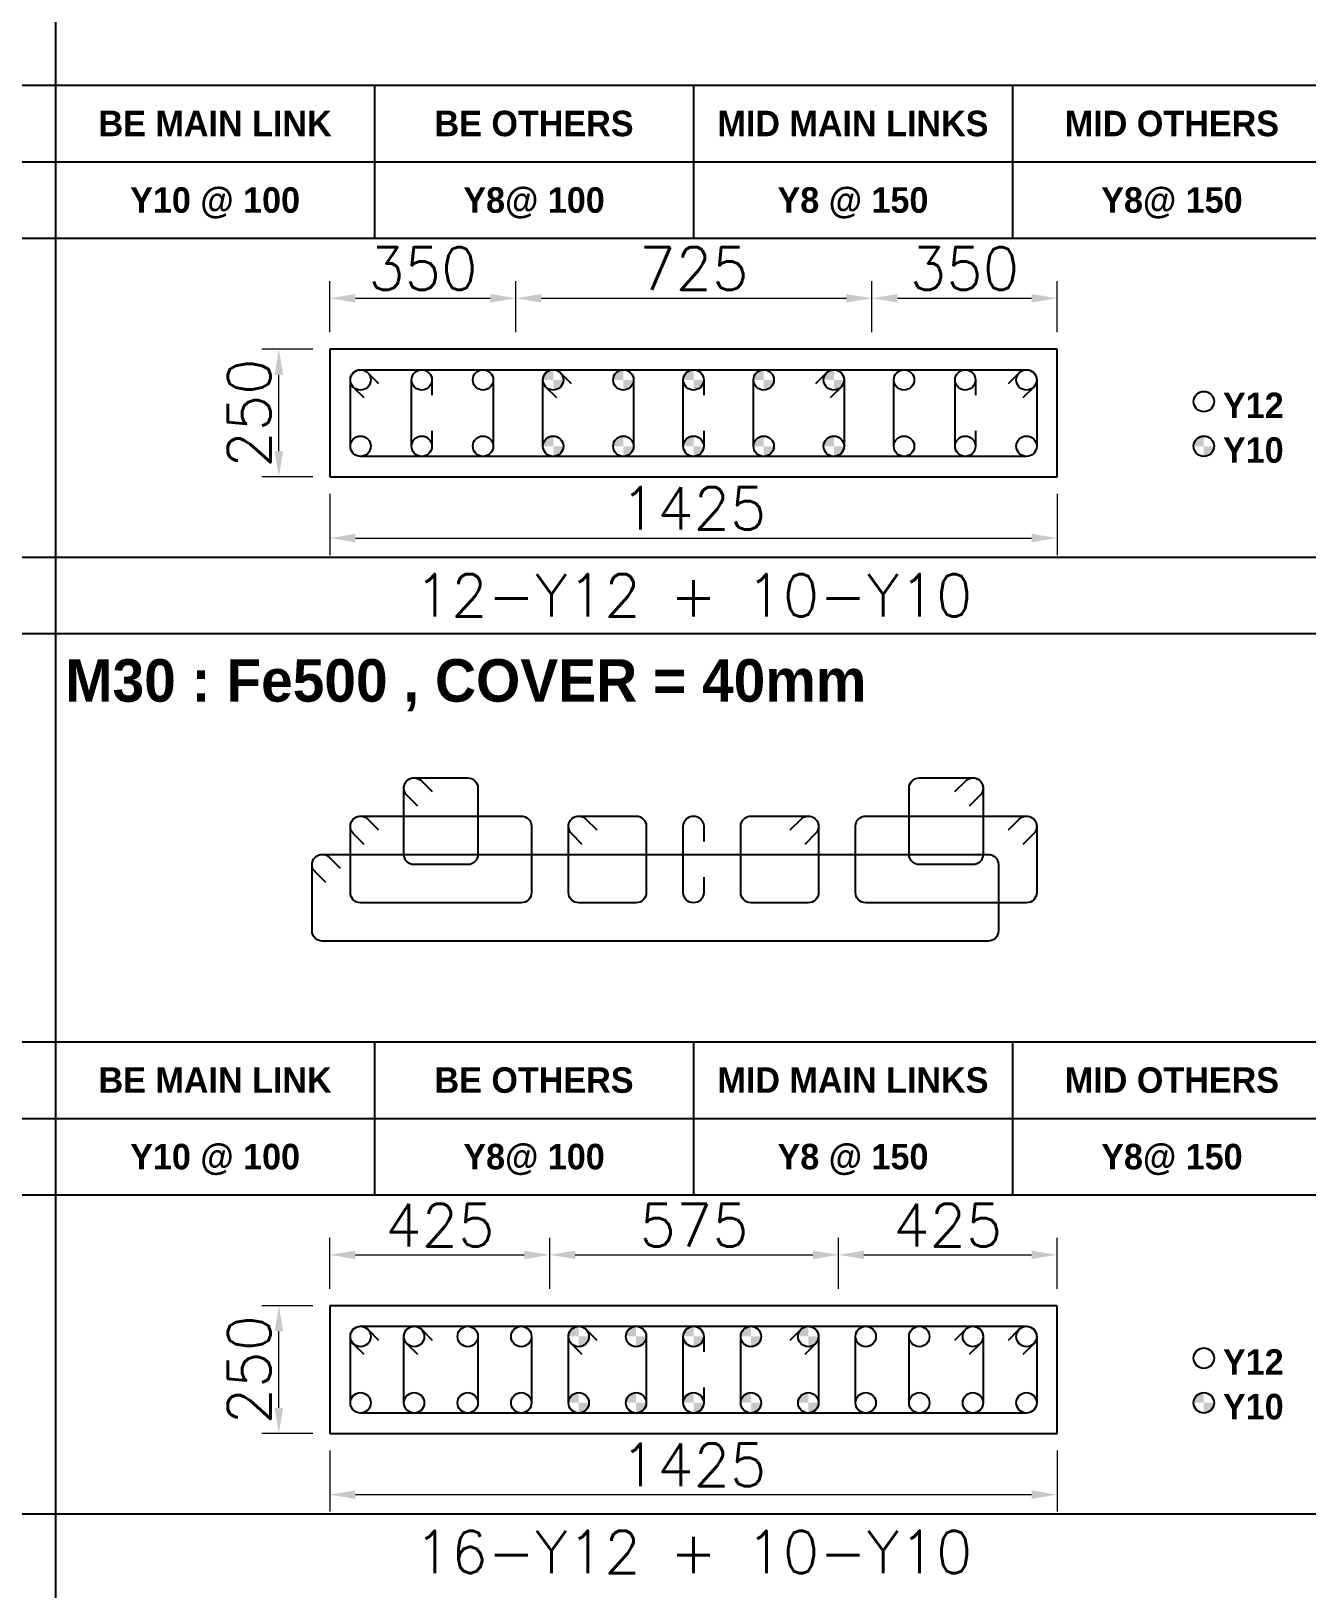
# Model space of a CAD drawing. Header units: millimetres. Extents: x -28707963 to -28231469, y 696001 to 896471.
# Drawn here: x -28283180 to -28275680, y 807179 to 816339 of the extents above; entities that cross this region are included whole.
import ezdxf
from ezdxf.enums import TextEntityAlignment as Align

# ---------------------------------------------------------------- set-up
doc = ezdxf.new("R2010")
doc.units = ezdxf.units.MM
doc.header["$MEASUREMENT"] = 0
doc.header["$PDMODE"] = 34
doc.header["$PDSIZE"] = -8
doc.layers.get('0').update_dxf_attribs({"lineweight": 5})
for name, color, linetype in [('09 COL TEXT-SCH', 2, 'Continuous'), ('14 REINF', 6, 'Continuous'), ('22 TABLE FRAME', 5, 'Continuous'), ('23 STIRRUPS', 5, 'Continuous'), ('TEXT', 4, 'Continuous')]:
    doc.layers.add(name, color=color, linetype=linetype)
doc.layers.add('19 COLUMN', color=1, linetype='Continuous', lineweight=25)
doc.styles.add('adani bold', font='')
doc.styles.add('ROMANS', font='simplex.shx')
doc.styles.get('adani bold').set_extended_font_data('Adani Bold', bold=True)
doc.dimstyles.new('D 50', dxfattribs={"dimscale": 100, "dimtxt": 3, "dimasz": 1.5, "dimexe": 1, "dimexo": 1, "dimgap": 0.5, "dimtad": 1, "dimdec": 0, "dimdsep": 46, "dimtxsty": 'ROMANS', "dimcen": 2.5, "dimclrd": 5, "dimclre": 5, "dimclrt": 4, "dimadec": 0, "dimazin": 0, "dimtfac": 1, "dimtdec": 0, "dimtmove": 0, "dimatfit": 3, "dimfxl": 1, "dimlwd": 0, "dimlwe": 0, "dimarcsym": 0})

# ---------------------------------------------------------------- blocks, each defined once
blk = doc.blocks.new('*D564')
at = {"color": 5, "lineweight": 0, "transparency": 16777216}
for p, q in [((-28281423.6, 807993.4), (-28281423.6, 807633.4)), ((-28277148.6, 807993.4), (-28277148.6, 807633.4)), ((-28281273.6, 807733.4), (-28277298.6, 807733.4))]:
    blk.add_line(p, q, dxfattribs=at)
at = {"color": 5, "transparency": 16777216}
for points in [[(-28281273.6, 807758.4), (-28281273.6, 807708.4), (-28281423.6, 807733.4)], [(-28277298.6, 807708.4), (-28277298.6, 807758.4), (-28277148.6, 807733.4)]]:
    blk.add_solid(points, dxfattribs=at)
at = {"layer": 'Defpoints', "color": 0, "transparency": 16777216}
for p in [(-28281423.6, 808093.4), (-28277148.6, 808093.4), (-28277148.6, 807733.4)]:
    blk.add_point(p, dxfattribs=at)
at = {"color": 4, "transparency": 16777216, "insert": (-28279286.1, 807908.4), "char_height": 250, "attachment_point": 5, "style": 'ROMANS'}
blk.add_mtext('1425', dxfattribs=at)
blk = doc.blocks.new('*D565')
at = {"color": 5, "lineweight": 0, "transparency": 16777216}
for p, q in [((-28281523.6, 808843.4), (-28281823.6, 808843.4)), ((-28281723.6, 808243.4), (-28281723.6, 808693.4)), ((-28281523.6, 808093.4), (-28281823.6, 808093.4))]:
    blk.add_line(p, q, dxfattribs=at)
at = {"color": 5, "transparency": 16777216}
for points in [[(-28281698.6, 808693.4), (-28281748.6, 808693.4), (-28281723.6, 808843.4)], [(-28281748.6, 808243.4), (-28281698.6, 808243.4), (-28281723.6, 808093.4)]]:
    blk.add_solid(points, dxfattribs=at)
at = {"layer": 'Defpoints', "color": 0, "transparency": 16777216}
for p in [(-28281723.6, 808843.4), (-28281423.6, 808843.4), (-28281423.6, 808093.4)]:
    blk.add_point(p, dxfattribs=at)
at = {"color": 4, "transparency": 16777216, "insert": (-28281898.6, 808468.4), "char_height": 250, "attachment_point": 5, "rotation": 90, "style": 'ROMANS'}
blk.add_mtext('250', dxfattribs=at)
blk = doc.blocks.new('*D566')
at = {"color": 5, "lineweight": 0, "transparency": 16777216}
for p, q in [((-28281423.6, 813618.4), (-28281423.6, 813258.4)), ((-28277148.6, 813618.4), (-28277148.6, 813258.4)), ((-28281273.6, 813358.4), (-28277298.6, 813358.4))]:
    blk.add_line(p, q, dxfattribs=at)
at = {"color": 5, "transparency": 16777216}
for points in [[(-28281273.6, 813383.4), (-28281273.6, 813333.4), (-28281423.6, 813358.4)], [(-28277298.6, 813333.4), (-28277298.6, 813383.4), (-28277148.6, 813358.4)]]:
    blk.add_solid(points, dxfattribs=at)
at = {"layer": 'Defpoints', "color": 0, "transparency": 16777216}
for p in [(-28281423.6, 813718.4), (-28277148.6, 813718.4), (-28277148.6, 813358.4)]:
    blk.add_point(p, dxfattribs=at)
at = {"color": 4, "transparency": 16777216, "insert": (-28279286.1, 813533.4), "char_height": 250, "attachment_point": 5, "style": 'ROMANS'}
blk.add_mtext('1425', dxfattribs=at)
blk = doc.blocks.new('*D567')
at = {"color": 5, "lineweight": 0, "transparency": 16777216}
for p, q in [((-28281523.6, 814468.4), (-28281823.6, 814468.4)), ((-28281723.6, 813868.4), (-28281723.6, 814318.4)), ((-28281523.6, 813718.4), (-28281823.6, 813718.4))]:
    blk.add_line(p, q, dxfattribs=at)
at = {"color": 5, "transparency": 16777216}
for points in [[(-28281698.6, 814318.4), (-28281748.6, 814318.4), (-28281723.6, 814468.4)], [(-28281748.6, 813868.4), (-28281698.6, 813868.4), (-28281723.6, 813718.4)]]:
    blk.add_solid(points, dxfattribs=at)
at = {"layer": 'Defpoints', "color": 0, "transparency": 16777216}
for p in [(-28281723.6, 814468.4), (-28281423.6, 814468.4), (-28281423.6, 813718.4)]:
    blk.add_point(p, dxfattribs=at)
at = {"color": 4, "transparency": 16777216, "insert": (-28281898.6, 814093.4), "char_height": 250, "attachment_point": 5, "rotation": 90, "style": 'ROMANS'}
blk.add_mtext('250', dxfattribs=at)
blk = doc.blocks.new('*D568')
at = {"color": 5, "lineweight": 0, "transparency": 16777216}
for p, q in [((-28281423.6, 814568.4), (-28281423.6, 814868.4)), ((-28280330.6, 814568.4), (-28280330.6, 814868.4)), ((-28281273.6, 814768.4), (-28280480.6, 814768.4))]:
    blk.add_line(p, q, dxfattribs=at)
at = {"color": 5, "transparency": 16777216}
for points in [[(-28281273.6, 814793.4), (-28281273.6, 814743.4), (-28281423.6, 814768.4)], [(-28280480.6, 814743.4), (-28280480.6, 814793.4), (-28280330.6, 814768.4)]]:
    blk.add_solid(points, dxfattribs=at)
at = {"layer": 'Defpoints', "color": 0, "transparency": 16777216}
for p in [(-28280330.6, 814768.4), (-28281423.6, 814468.4), (-28280330.6, 814468.4)]:
    blk.add_point(p, dxfattribs=at)
at = {"color": 4, "transparency": 16777216, "insert": (-28280877.1, 814943.4), "char_height": 250, "attachment_point": 5, "style": 'ROMANS'}
blk.add_mtext('350', dxfattribs=at)
blk = doc.blocks.new('*D569')
at = {"color": 5, "lineweight": 0, "transparency": 16777216}
for p, q in [((-28280330.6, 814568.4), (-28280330.6, 814868.4)), ((-28278237.6, 814568.4), (-28278237.6, 814868.4)), ((-28280180.6, 814768.4), (-28278387.6, 814768.4))]:
    blk.add_line(p, q, dxfattribs=at)
at = {"color": 5, "transparency": 16777216}
for points in [[(-28280180.6, 814793.4), (-28280180.6, 814743.4), (-28280330.6, 814768.4)], [(-28278387.6, 814743.4), (-28278387.6, 814793.4), (-28278237.6, 814768.4)]]:
    blk.add_solid(points, dxfattribs=at)
at = {"layer": 'Defpoints', "color": 0, "transparency": 16777216}
for p in [(-28278237.6, 814768.4), (-28280330.6, 814468.4), (-28278237.6, 814468.4)]:
    blk.add_point(p, dxfattribs=at)
at = {"color": 4, "transparency": 16777216, "insert": (-28279284.1, 814943.4), "char_height": 250, "attachment_point": 5, "style": 'ROMANS'}
blk.add_mtext('725', dxfattribs=at)
blk = doc.blocks.new('*D570')
at = {"color": 5, "lineweight": 0, "transparency": 16777216}
for p, q in [((-28278237.6, 814568.4), (-28278237.6, 814868.4)), ((-28277148.6, 814568.4), (-28277148.6, 814868.4)), ((-28278087.6, 814768.4), (-28277298.6, 814768.4))]:
    blk.add_line(p, q, dxfattribs=at)
at = {"color": 5, "transparency": 16777216}
for points in [[(-28278087.6, 814793.4), (-28278087.6, 814743.4), (-28278237.6, 814768.4)], [(-28277298.6, 814743.4), (-28277298.6, 814793.4), (-28277148.6, 814768.4)]]:
    blk.add_solid(points, dxfattribs=at)
at = {"layer": 'Defpoints', "color": 0, "transparency": 16777216}
for p in [(-28277148.6, 814768.4), (-28278237.6, 814468.4), (-28277148.6, 814468.4)]:
    blk.add_point(p, dxfattribs=at)
at = {"color": 4, "transparency": 16777216, "insert": (-28277693.1, 814943.4), "char_height": 250, "attachment_point": 5, "style": 'ROMANS'}
blk.add_mtext('350', dxfattribs=at)
blk = doc.blocks.new('*D123')
at = {"color": 5, "lineweight": 0, "transparency": 16777216}
for p, q in [((-28281423.6, 808943.4), (-28281423.6, 809243.4)), ((-28280131, 808943.4), (-28280131, 809243.4)), ((-28281273.6, 809143.4), (-28280281, 809143.4))]:
    blk.add_line(p, q, dxfattribs=at)
at = {"color": 5, "transparency": 16777216}
for points in [[(-28281273.6, 809168.4), (-28281273.6, 809118.4), (-28281423.6, 809143.4)], [(-28280281, 809118.4), (-28280281, 809168.4), (-28280131, 809143.4)]]:
    blk.add_solid(points, dxfattribs=at)
at = {"layer": 'Defpoints', "color": 0, "transparency": 16777216}
for p in [(-28280131, 809143.4), (-28281423.6, 808843.4), (-28280131, 808843.4)]:
    blk.add_point(p, dxfattribs=at)
at = {"color": 4, "transparency": 16777216, "insert": (-28280777.3, 809318.4), "char_height": 250, "attachment_point": 5, "style": 'ROMANS'}
blk.add_mtext('425', dxfattribs=at)
blk = doc.blocks.new('*D124')
at = {"color": 5, "lineweight": 0, "transparency": 16777216}
for p, q in [((-28280131, 808943.4), (-28280131, 809243.4)), ((-28278434.3, 808943.4), (-28278434.3, 809243.4)), ((-28279981, 809143.4), (-28278584.3, 809143.4))]:
    blk.add_line(p, q, dxfattribs=at)
at = {"color": 5, "transparency": 16777216}
for points in [[(-28279981, 809168.4), (-28279981, 809118.4), (-28280131, 809143.4)], [(-28278584.3, 809118.4), (-28278584.3, 809168.4), (-28278434.3, 809143.4)]]:
    blk.add_solid(points, dxfattribs=at)
at = {"layer": 'Defpoints', "color": 0, "transparency": 16777216}
for p in [(-28278434.3, 809143.4), (-28280131, 808843.4), (-28278434.3, 808843.4)]:
    blk.add_point(p, dxfattribs=at)
at = {"color": 4, "transparency": 16777216, "insert": (-28279282.7, 809318.4), "char_height": 250, "attachment_point": 5, "style": 'ROMANS'}
blk.add_mtext('575', dxfattribs=at)
blk = doc.blocks.new('*D125')
at = {"color": 5, "lineweight": 0, "transparency": 16777216}
for p, q in [((-28278434.3, 808943.4), (-28278434.3, 809243.4)), ((-28277148.6, 808943.4), (-28277148.6, 809243.4)), ((-28278284.3, 809143.4), (-28277298.6, 809143.4))]:
    blk.add_line(p, q, dxfattribs=at)
at = {"color": 5, "transparency": 16777216}
for points in [[(-28278284.3, 809168.4), (-28278284.3, 809118.4), (-28278434.3, 809143.4)], [(-28277298.6, 809118.4), (-28277298.6, 809168.4), (-28277148.6, 809143.4)]]:
    blk.add_solid(points, dxfattribs=at)
at = {"layer": 'Defpoints', "color": 0, "transparency": 16777216}
for p in [(-28277148.6, 809143.4), (-28278434.3, 808843.4), (-28277148.6, 808843.4)]:
    blk.add_point(p, dxfattribs=at)
at = {"color": 4, "transparency": 16777216, "insert": (-28277791.5, 809318.4), "char_height": 250, "attachment_point": 5, "style": 'ROMANS'}
blk.add_mtext('425', dxfattribs=at)

msp = doc.modelspace()

# ---------------------------------------------------------------- hatches: boundary and pattern name
at = {"layer": '14 REINF'}
h = msp.add_hatch(color=6, dxfattribs=at)
edge = h.paths.add_edge_path(flags=0)
edge.add_line((-28280171.1, 814288.4), (-28280111.1, 814288.4))
edge.add_line((-28280111.1, 814288.4), (-28280111.1, 814348.4))
edge.add_arc((-28280111.1, 814288.4), 60, 90, 180)
edge = h.paths.add_edge_path(flags=0)
edge.add_line((-28280051.1, 814288.4), (-28280111.1, 814288.4))
edge.add_line((-28280111.1, 814288.4), (-28280111.1, 814228.4))
edge.add_arc((-28280111.1, 814288.4), 60, 270, 360)
h = msp.add_hatch(color=6, dxfattribs=at)
edge = h.paths.add_edge_path(flags=0)
edge.add_line((-28279758.6, 814288.4), (-28279698.6, 814288.4))
edge.add_line((-28279698.6, 814288.4), (-28279698.6, 814348.4))
edge.add_arc((-28279698.6, 814288.4), 60, 90, 180)
edge = h.paths.add_edge_path(flags=0)
edge.add_line((-28279638.6, 814288.4), (-28279698.6, 814288.4))
edge.add_line((-28279698.6, 814288.4), (-28279698.6, 814228.4))
edge.add_arc((-28279698.6, 814288.4), 60, 270, 360)
h = msp.add_hatch(color=6, dxfattribs=at)
edge = h.paths.add_edge_path(flags=0)
edge.add_line((-28279346.1, 814288.4), (-28279286.1, 814288.4))
edge.add_line((-28279286.1, 814288.4), (-28279286.1, 814348.4))
edge.add_arc((-28279286.1, 814288.4), 60, 90, 180)
edge = h.paths.add_edge_path(flags=0)
edge.add_line((-28279226.1, 814288.4), (-28279286.1, 814288.4))
edge.add_line((-28279286.1, 814288.4), (-28279286.1, 814228.4))
edge.add_arc((-28279286.1, 814288.4), 60, 270, 360)
h = msp.add_hatch(color=6, dxfattribs=at)
edge = h.paths.add_edge_path(flags=0)
edge.add_line((-28278933.6, 814288.4), (-28278873.6, 814288.4))
edge.add_line((-28278873.6, 814288.4), (-28278873.6, 814348.4))
edge.add_arc((-28278873.6, 814288.4), 60, 90, 180)
edge = h.paths.add_edge_path(flags=0)
edge.add_line((-28278813.6, 814288.4), (-28278873.6, 814288.4))
edge.add_line((-28278873.6, 814288.4), (-28278873.6, 814228.4))
edge.add_arc((-28278873.6, 814288.4), 60, 270, 360)
h = msp.add_hatch(color=6, dxfattribs=at)
edge = h.paths.add_edge_path(flags=0)
edge.add_line((-28278521.1, 814288.4), (-28278461.1, 814288.4))
edge.add_line((-28278461.1, 814288.4), (-28278461.1, 814348.4))
edge.add_arc((-28278461.1, 814288.4), 60, 90, 180)
edge = h.paths.add_edge_path(flags=0)
edge.add_line((-28278401.1, 814288.4), (-28278461.1, 814288.4))
edge.add_line((-28278461.1, 814288.4), (-28278461.1, 814228.4))
edge.add_arc((-28278461.1, 814288.4), 60, 270, 360)
h = msp.add_hatch(color=6, dxfattribs=at)
edge = h.paths.add_edge_path(flags=0)
edge.add_line((-28280171.1, 813898.4), (-28280111.1, 813898.4))
edge.add_line((-28280111.1, 813898.4), (-28280111.1, 813958.4))
edge.add_arc((-28280111.1, 813898.4), 60, 90, 180)
edge = h.paths.add_edge_path(flags=0)
edge.add_line((-28280051.1, 813898.4), (-28280111.1, 813898.4))
edge.add_line((-28280111.1, 813898.4), (-28280111.1, 813838.4))
edge.add_arc((-28280111.1, 813898.4), 60, 270, 360)
h = msp.add_hatch(color=6, dxfattribs=at)
edge = h.paths.add_edge_path(flags=0)
edge.add_line((-28279758.6, 813898.4), (-28279698.6, 813898.4))
edge.add_line((-28279698.6, 813898.4), (-28279698.6, 813958.4))
edge.add_arc((-28279698.6, 813898.4), 60, 90, 180)
edge = h.paths.add_edge_path(flags=0)
edge.add_line((-28279638.6, 813898.4), (-28279698.6, 813898.4))
edge.add_line((-28279698.6, 813898.4), (-28279698.6, 813838.4))
edge.add_arc((-28279698.6, 813898.4), 60, 270, 360)
h = msp.add_hatch(color=6, dxfattribs=at)
edge = h.paths.add_edge_path(flags=0)
edge.add_line((-28279346.1, 813898.4), (-28279286.1, 813898.4))
edge.add_line((-28279286.1, 813898.4), (-28279286.1, 813958.4))
edge.add_arc((-28279286.1, 813898.4), 60, 90, 180)
edge = h.paths.add_edge_path(flags=0)
edge.add_line((-28279226.1, 813898.4), (-28279286.1, 813898.4))
edge.add_line((-28279286.1, 813898.4), (-28279286.1, 813838.4))
edge.add_arc((-28279286.1, 813898.4), 60, 270, 360)
h = msp.add_hatch(color=6, dxfattribs=at)
edge = h.paths.add_edge_path(flags=0)
edge.add_line((-28278933.6, 813898.4), (-28278873.6, 813898.4))
edge.add_line((-28278873.6, 813898.4), (-28278873.6, 813958.4))
edge.add_arc((-28278873.6, 813898.4), 60, 90, 180)
edge = h.paths.add_edge_path(flags=0)
edge.add_line((-28278813.6, 813898.4), (-28278873.6, 813898.4))
edge.add_line((-28278873.6, 813898.4), (-28278873.6, 813838.4))
edge.add_arc((-28278873.6, 813898.4), 60, 270, 360)
h = msp.add_hatch(color=6, dxfattribs=at)
edge = h.paths.add_edge_path(flags=0)
edge.add_line((-28278521.1, 813898.4), (-28278461.1, 813898.4))
edge.add_line((-28278461.1, 813898.4), (-28278461.1, 813958.4))
edge.add_arc((-28278461.1, 813898.4), 60, 90, 180)
edge = h.paths.add_edge_path(flags=0)
edge.add_line((-28278401.1, 813898.4), (-28278461.1, 813898.4))
edge.add_line((-28278461.1, 813898.4), (-28278461.1, 813838.4))
edge.add_arc((-28278461.1, 813898.4), 60, 270, 360)
h = msp.add_hatch(color=6, dxfattribs=at)
edge = h.paths.add_edge_path(flags=0)
edge.add_line((-28276346.1, 813898.4), (-28276286.1, 813898.4))
edge.add_line((-28276286.1, 813898.4), (-28276286.1, 813958.4))
edge.add_arc((-28276286.1, 813898.4), 60, 90, 180)
edge = h.paths.add_edge_path(flags=0)
edge.add_line((-28276226.1, 813898.4), (-28276286.1, 813898.4))
edge.add_line((-28276286.1, 813898.4), (-28276286.1, 813838.4))
edge.add_arc((-28276286.1, 813898.4), 60, 270, 360)
h = msp.add_hatch(color=6, dxfattribs=at)
edge = h.paths.add_edge_path(flags=0)
edge.add_line((-28280021.1, 808663.4), (-28279961.1, 808663.4))
edge.add_line((-28279961.1, 808663.4), (-28279961.1, 808723.4))
edge.add_arc((-28279961.1, 808663.4), 60, 90, 180)
edge = h.paths.add_edge_path(flags=0)
edge.add_line((-28279901.1, 808663.4), (-28279961.1, 808663.4))
edge.add_line((-28279961.1, 808663.4), (-28279961.1, 808603.4))
edge.add_arc((-28279961.1, 808663.4), 60, 270, 360)
h = msp.add_hatch(color=6, dxfattribs=at)
edge = h.paths.add_edge_path(flags=0)
edge.add_line((-28279683.6, 808663.4), (-28279623.6, 808663.4))
edge.add_line((-28279623.6, 808663.4), (-28279623.6, 808723.4))
edge.add_arc((-28279623.6, 808663.4), 60, 90, 180)
edge = h.paths.add_edge_path(flags=0)
edge.add_line((-28279563.6, 808663.4), (-28279623.6, 808663.4))
edge.add_line((-28279623.6, 808663.4), (-28279623.6, 808603.4))
edge.add_arc((-28279623.6, 808663.4), 60, 270, 360)
h = msp.add_hatch(color=6, dxfattribs=at)
edge = h.paths.add_edge_path(flags=0)
edge.add_line((-28279346.1, 808663.4), (-28279286.1, 808663.4))
edge.add_line((-28279286.1, 808663.4), (-28279286.1, 808723.4))
edge.add_arc((-28279286.1, 808663.4), 60, 90, 180)
edge = h.paths.add_edge_path(flags=0)
edge.add_line((-28279226.1, 808663.4), (-28279286.1, 808663.4))
edge.add_line((-28279286.1, 808663.4), (-28279286.1, 808603.4))
edge.add_arc((-28279286.1, 808663.4), 60, 270, 360)
h = msp.add_hatch(color=6, dxfattribs=at)
edge = h.paths.add_edge_path(flags=0)
edge.add_line((-28279008.6, 808663.4), (-28278948.6, 808663.4))
edge.add_line((-28278948.6, 808663.4), (-28278948.6, 808723.4))
edge.add_arc((-28278948.6, 808663.4), 60, 90, 180)
edge = h.paths.add_edge_path(flags=0)
edge.add_line((-28278888.6, 808663.4), (-28278948.6, 808663.4))
edge.add_line((-28278948.6, 808663.4), (-28278948.6, 808603.4))
edge.add_arc((-28278948.6, 808663.4), 60, 270, 360)
h = msp.add_hatch(color=6, dxfattribs=at)
edge = h.paths.add_edge_path(flags=0)
edge.add_line((-28278671.1, 808663.4), (-28278611.1, 808663.4))
edge.add_line((-28278611.1, 808663.4), (-28278611.1, 808723.4))
edge.add_arc((-28278611.1, 808663.4), 60, 90, 180)
edge = h.paths.add_edge_path(flags=0)
edge.add_line((-28278551.1, 808663.4), (-28278611.1, 808663.4))
edge.add_line((-28278611.1, 808663.4), (-28278611.1, 808603.4))
edge.add_arc((-28278611.1, 808663.4), 60, 270, 360)
h = msp.add_hatch(color=6, dxfattribs=at)
edge = h.paths.add_edge_path(flags=0)
edge.add_line((-28280021.1, 808273.4), (-28279961.1, 808273.4))
edge.add_line((-28279961.1, 808273.4), (-28279961.1, 808333.4))
edge.add_arc((-28279961.1, 808273.4), 60, 90, 180)
edge = h.paths.add_edge_path(flags=0)
edge.add_line((-28279901.1, 808273.4), (-28279961.1, 808273.4))
edge.add_line((-28279961.1, 808273.4), (-28279961.1, 808213.4))
edge.add_arc((-28279961.1, 808273.4), 60, 270, 360)
h = msp.add_hatch(color=6, dxfattribs=at)
edge = h.paths.add_edge_path(flags=0)
edge.add_line((-28279683.6, 808273.4), (-28279623.6, 808273.4))
edge.add_line((-28279623.6, 808273.4), (-28279623.6, 808333.4))
edge.add_arc((-28279623.6, 808273.4), 60, 90, 180)
edge = h.paths.add_edge_path(flags=0)
edge.add_line((-28279563.6, 808273.4), (-28279623.6, 808273.4))
edge.add_line((-28279623.6, 808273.4), (-28279623.6, 808213.4))
edge.add_arc((-28279623.6, 808273.4), 60, 270, 360)
h = msp.add_hatch(color=6, dxfattribs=at)
edge = h.paths.add_edge_path(flags=0)
edge.add_line((-28279346.1, 808273.4), (-28279286.1, 808273.4))
edge.add_line((-28279286.1, 808273.4), (-28279286.1, 808333.4))
edge.add_arc((-28279286.1, 808273.4), 60, 90, 180)
edge = h.paths.add_edge_path(flags=0)
edge.add_line((-28279226.1, 808273.4), (-28279286.1, 808273.4))
edge.add_line((-28279286.1, 808273.4), (-28279286.1, 808213.4))
edge.add_arc((-28279286.1, 808273.4), 60, 270, 360)
h = msp.add_hatch(color=6, dxfattribs=at)
edge = h.paths.add_edge_path(flags=0)
edge.add_line((-28279008.6, 808273.4), (-28278948.6, 808273.4))
edge.add_line((-28278948.6, 808273.4), (-28278948.6, 808333.4))
edge.add_arc((-28278948.6, 808273.4), 60, 90, 180)
edge = h.paths.add_edge_path(flags=0)
edge.add_line((-28278888.6, 808273.4), (-28278948.6, 808273.4))
edge.add_line((-28278948.6, 808273.4), (-28278948.6, 808213.4))
edge.add_arc((-28278948.6, 808273.4), 60, 270, 360)
h = msp.add_hatch(color=6, dxfattribs=at)
edge = h.paths.add_edge_path(flags=0)
edge.add_line((-28278671.1, 808273.4), (-28278611.1, 808273.4))
edge.add_line((-28278611.1, 808273.4), (-28278611.1, 808333.4))
edge.add_arc((-28278611.1, 808273.4), 60, 90, 180)
edge = h.paths.add_edge_path(flags=0)
edge.add_line((-28278551.1, 808273.4), (-28278611.1, 808273.4))
edge.add_line((-28278611.1, 808273.4), (-28278611.1, 808213.4))
edge.add_arc((-28278611.1, 808273.4), 60, 270, 360)
h = msp.add_hatch(color=6, dxfattribs=at)
edge = h.paths.add_edge_path(flags=0)
edge.add_line((-28276346.1, 808273.4), (-28276286.1, 808273.4))
edge.add_line((-28276286.1, 808273.4), (-28276286.1, 808333.4))
edge.add_arc((-28276286.1, 808273.4), 60, 90, 180)
edge = h.paths.add_edge_path(flags=0)
edge.add_line((-28276226.1, 808273.4), (-28276286.1, 808273.4))
edge.add_line((-28276286.1, 808273.4), (-28276286.1, 808213.4))
edge.add_arc((-28276286.1, 808273.4), 60, 270, 360)

# ---------------------------------------------------------------- linework, layer by layer
at = {"layer": '14 REINF', "color": 6}
for centre in [(-28281243.6, 814288.4), (-28280883.6, 814288.4), (-28280523.6, 814288.4), (-28280111.1, 814288.4), (-28279698.6, 814288.4), (-28279286.1, 814288.4), (-28278873.6, 814288.4), (-28278461.1, 814288.4), (-28278048.6, 814288.4), (-28277688.6, 814288.4), (-28277328.6, 814288.4), (-28276286.1, 814160.9), (-28281243.6, 813898.4), (-28280883.6, 813898.4), (-28280523.6, 813898.4), (-28280111.1, 813898.4), (-28279698.6, 813898.4), (-28279286.1, 813898.4), (-28278873.6, 813898.4), (-28278461.1, 813898.4), (-28278048.6, 813898.4), (-28277688.6, 813898.4), (-28277328.6, 813898.4), (-28276286.1, 813898.4), (-28281243.6, 808663.4), (-28280928.6, 808663.4), (-28280613.6, 808663.4), (-28280298.6, 808663.4), (-28279961.1, 808663.4), (-28279623.6, 808663.4), (-28279286.1, 808663.4), (-28278948.6, 808663.4), (-28278611.1, 808663.4), (-28278273.6, 808663.4), (-28277958.6, 808663.4), (-28277643.6, 808663.4), (-28277328.6, 808663.4), (-28276286.1, 808535.9), (-28281243.6, 808273.4), (-28280928.6, 808273.4), (-28280613.6, 808273.4), (-28280298.6, 808273.4), (-28279961.1, 808273.4), (-28279623.6, 808273.4), (-28279286.1, 808273.4), (-28278948.6, 808273.4), (-28278611.1, 808273.4), (-28278273.6, 808273.4), (-28277958.6, 808273.4), (-28277643.6, 808273.4), (-28277328.6, 808273.4), (-28276286.1, 808273.4)]:
    msp.add_circle(centre, 60, dxfattribs=at)
at = {"layer": '19 COLUMN', "color": 4}
for points in [[(-28277148.6, 814468.4), (-28281423.6, 814468.4)], [(-28281423.6, 814468.4), (-28281423.6, 813718.4)], [(-28277148.6, 813718.4), (-28277148.6, 814468.4)], [(-28281423.6, 813718.4), (-28277148.6, 813718.4)], [(-28277148.6, 808843.4), (-28281423.6, 808843.4)], [(-28281423.6, 808843.4), (-28281423.6, 808093.4)], [(-28277148.6, 808093.4), (-28277148.6, 808843.4)], [(-28281423.6, 808093.4), (-28277148.6, 808093.4)]]:
    msp.add_lwpolyline(points, dxfattribs=at)
at = {"layer": '22 TABLE FRAME', "color": 5, "linetype": 'Continuous'}
for p, q in [((-28283036.1, 863421.2), (-28283036.1, 788796.2)), ((-28330286.1, 816021.2), (-28245536.1, 816021.2)), ((-28281161.1, 816021.2), (-28281161.1, 815121.2)), ((-28279286.1, 816021.2), (-28279286.1, 815121.2)), ((-28277411.1, 816021.2), (-28277411.1, 815121.2)), ((-28330286.1, 815571.2), (-28245536.1, 815571.2)), ((-28330286.1, 815121.2), (-28245536.1, 815121.2)), ((-28330286.1, 813246.2), (-28245536.1, 813246.2)), ((-28334786.1, 812796.2), (-28245536.1, 812796.2)), ((-28330286.1, 810396.2), (-28245536.1, 810396.2)), ((-28281161.1, 810396.2), (-28281161.1, 809496.2)), ((-28279286.1, 810396.2), (-28279286.1, 809496.2)), ((-28277411.1, 810396.2), (-28277411.1, 809496.2)), ((-28330286.1, 809946.2), (-28245536.1, 809946.2)), ((-28330286.1, 809496.2), (-28245536.1, 809496.2)), ((-28330286.1, 807621.2), (-28245536.1, 807621.2))]:
    msp.add_line(p, q, dxfattribs=at)
at = {"layer": '23 STIRRUPS', "color": 5}
for points in [[(-28281222.4, 814182.3), (-28281286, 814245.9, -0.668178), (-28281243.6, 814348.4), (-28277328.6, 814348.4, -0.414214), (-28277268.6, 814288.4), (-28277268.6, 813898.4, -0.414214), (-28277328.6, 813838.4), (-28281243.6, 813838.4, -0.414214), (-28281303.6, 813898.4), (-28281303.6, 814288.4, -0.668179), (-28281201.2, 814330.8), (-28281137.5, 814267.1)], [(-28281222.4, 814182.3), (-28281286, 814245.9, -0.668178), (-28281243.6, 814348.4), (-28280523.6, 814348.4, -0.414214), (-28280463.6, 814288.4), (-28280463.6, 813898.4, -0.414214), (-28280523.6, 813838.4), (-28281243.6, 813838.4, -0.414214), (-28281303.6, 813898.4), (-28281303.6, 814288.4, -0.668179), (-28281201.2, 814330.8), (-28281137.5, 814267.1)], [(-28280823.6, 813988.4), (-28280823.6, 813898.4, -1), (-28280943.6, 813898.4), (-28280943.6, 814288.4, -1), (-28280823.6, 814288.4), (-28280823.6, 814198.4)], [(-28280089.9, 814182.3), (-28280153.5, 814245.9, -0.668178), (-28280111.1, 814348.4), (-28279698.6, 814348.4, -0.414214), (-28279638.6, 814288.4), (-28279638.6, 813898.4, -0.414214), (-28279698.6, 813838.4), (-28280111.1, 813838.4, -0.414214), (-28280171.1, 813898.4), (-28280171.1, 814288.4, -0.668179), (-28280068.7, 814330.8), (-28280005, 814267.1)], [(-28279226.1, 813988.4), (-28279226.1, 813898.4, -1), (-28279346.1, 813898.4), (-28279346.1, 814288.4, -1), (-28279226.1, 814288.4), (-28279226.1, 814198.4)], [(-28278567.2, 814267.1), (-28278503.5, 814330.8, -0.668179), (-28278401.1, 814288.4), (-28278401.1, 813898.4, -0.414214), (-28278461.1, 813838.4), (-28278873.6, 813838.4, -0.414214), (-28278933.6, 813898.4), (-28278933.6, 814288.4, -0.414214), (-28278873.6, 814348.4), (-28278461.1, 814348.4, -0.668178), (-28278418.7, 814245.9), (-28278482.3, 814182.3)], [(-28277434.7, 814267.1), (-28277371, 814330.8, -0.668179), (-28277268.6, 814288.4), (-28277268.6, 813898.4, -0.414214), (-28277328.6, 813838.4), (-28278048.6, 813838.4, -0.414214), (-28278108.6, 813898.4), (-28278108.6, 814288.4, -0.414214), (-28278048.6, 814348.4), (-28277328.6, 814348.4, -0.668178), (-28277286.2, 814245.9), (-28277349.8, 814182.3)], [(-28277628.6, 813988.4), (-28277628.6, 813898.4, -1), (-28277748.6, 813898.4), (-28277748.6, 814288.4, -1), (-28277628.6, 814288.4), (-28277628.6, 814198.4)], [(-28280907.4, 811782.3), (-28280971, 811845.9, -0.668178), (-28280928.6, 811948.4), (-28280613.6, 811948.4, -0.414214), (-28280553.6, 811888.4), (-28280553.6, 811498.4, -0.414214), (-28280613.6, 811438.4), (-28280928.6, 811438.4, -0.414214), (-28280988.6, 811498.4), (-28280988.6, 811888.4, -0.668179), (-28280886.2, 811930.8), (-28280822.5, 811867.1)], [(-28277749.7, 811867.1), (-28277686, 811930.8, -0.668179), (-28277583.6, 811888.4), (-28277583.6, 811498.4, -0.414214), (-28277643.6, 811438.4), (-28277958.6, 811438.4, -0.414214), (-28278018.6, 811498.4), (-28278018.6, 811888.4, -0.414214), (-28277958.6, 811948.4), (-28277643.6, 811948.4, -0.668178), (-28277601.2, 811845.9), (-28277664.8, 811782.3)], [(-28281222.4, 811557.3), (-28281286, 811620.9, -0.668178), (-28281243.6, 811723.4), (-28280298.6, 811723.4, -0.414214), (-28280238.6, 811663.4), (-28280238.6, 811273.4, -0.414214), (-28280298.6, 811213.4), (-28281243.6, 811213.4, -0.414214), (-28281303.6, 811273.4), (-28281303.6, 811663.4, -0.668179), (-28281201.2, 811705.8), (-28281137.5, 811642.1)], [(-28279939.9, 811557.3), (-28280003.5, 811620.9, -0.668178), (-28279961.1, 811723.4), (-28279623.6, 811723.4, -0.414214), (-28279563.6, 811663.4), (-28279563.6, 811273.4, -0.414214), (-28279623.6, 811213.4), (-28279961.1, 811213.4, -0.414214), (-28280021.1, 811273.4), (-28280021.1, 811663.4, -0.668179), (-28279918.7, 811705.8), (-28279855, 811642.1)], [(-28279226.1, 811363.4), (-28279226.1, 811273.4, -1), (-28279346.1, 811273.4), (-28279346.1, 811663.4, -1), (-28279226.1, 811663.4), (-28279226.1, 811573.4)], [(-28278717.2, 811642.1), (-28278653.5, 811705.8, -0.668179), (-28278551.1, 811663.4), (-28278551.1, 811273.4, -0.414214), (-28278611.1, 811213.4), (-28278948.6, 811213.4, -0.414214), (-28279008.6, 811273.4), (-28279008.6, 811663.4, -0.414214), (-28278948.6, 811723.4), (-28278611.1, 811723.4, -0.668178), (-28278568.7, 811620.9), (-28278632.3, 811557.3)], [(-28277434.7, 811642.1), (-28277371, 811705.8, -0.668179), (-28277268.6, 811663.4), (-28277268.6, 811273.4, -0.414214), (-28277328.6, 811213.4), (-28278273.6, 811213.4, -0.414214), (-28278333.6, 811273.4), (-28278333.6, 811663.4, -0.414214), (-28278273.6, 811723.4), (-28277328.6, 811723.4, -0.668178), (-28277286.2, 811620.9), (-28277349.8, 811557.3)], [(-28281447.4, 811332.3), (-28281511, 811395.9, -0.668178), (-28281468.6, 811498.4), (-28277553.6, 811498.4, -0.414214), (-28277493.6, 811438.4), (-28277493.6, 811048.4, -0.414214), (-28277553.6, 810988.4), (-28281468.6, 810988.4, -0.414214), (-28281528.6, 811048.4), (-28281528.6, 811438.4, -0.668179), (-28281426.2, 811480.8), (-28281362.5, 811417.1)], [(-28281222.4, 808557.3), (-28281286, 808620.9, -0.668178), (-28281243.6, 808723.4), (-28277328.6, 808723.4, -0.414214), (-28277268.6, 808663.4), (-28277268.6, 808273.4, -0.414214), (-28277328.6, 808213.4), (-28281243.6, 808213.4, -0.414214), (-28281303.6, 808273.4), (-28281303.6, 808663.4, -0.668179), (-28281201.2, 808705.8), (-28281137.5, 808642.1)], [(-28281222.4, 808557.3), (-28281286, 808620.9, -0.668178), (-28281243.6, 808723.4), (-28280298.6, 808723.4, -0.414214), (-28280238.6, 808663.4), (-28280238.6, 808273.4, -0.414214), (-28280298.6, 808213.4), (-28281243.6, 808213.4, -0.414214), (-28281303.6, 808273.4), (-28281303.6, 808663.4, -0.668179), (-28281201.2, 808705.8), (-28281137.5, 808642.1)], [(-28280907.4, 808557.3), (-28280971, 808620.9, -0.668178), (-28280928.6, 808723.4), (-28280613.6, 808723.4, -0.414214), (-28280553.6, 808663.4), (-28280553.6, 808273.4, -0.414214), (-28280613.6, 808213.4), (-28280928.6, 808213.4, -0.414214), (-28280988.6, 808273.4), (-28280988.6, 808663.4, -0.668179), (-28280886.2, 808705.8), (-28280822.5, 808642.1)], [(-28279939.9, 808557.3), (-28280003.5, 808620.9, -0.668178), (-28279961.1, 808723.4), (-28279623.6, 808723.4, -0.414214), (-28279563.6, 808663.4), (-28279563.6, 808273.4, -0.414214), (-28279623.6, 808213.4), (-28279961.1, 808213.4, -0.414214), (-28280021.1, 808273.4), (-28280021.1, 808663.4, -0.668179), (-28279918.7, 808705.8), (-28279855, 808642.1)], [(-28279226.1, 808363.4), (-28279226.1, 808273.4, -1), (-28279346.1, 808273.4), (-28279346.1, 808663.4, -1), (-28279226.1, 808663.4), (-28279226.1, 808573.4)], [(-28278717.2, 808642.1), (-28278653.5, 808705.8, -0.668179), (-28278551.1, 808663.4), (-28278551.1, 808273.4, -0.414214), (-28278611.1, 808213.4), (-28278948.6, 808213.4, -0.414214), (-28279008.6, 808273.4), (-28279008.6, 808663.4, -0.414214), (-28278948.6, 808723.4), (-28278611.1, 808723.4, -0.668178), (-28278568.7, 808620.9), (-28278632.3, 808557.3)], [(-28277434.7, 808642.1), (-28277371, 808705.8, -0.668179), (-28277268.6, 808663.4), (-28277268.6, 808273.4, -0.414214), (-28277328.6, 808213.4), (-28278273.6, 808213.4, -0.414214), (-28278333.6, 808273.4), (-28278333.6, 808663.4, -0.414214), (-28278273.6, 808723.4), (-28277328.6, 808723.4, -0.668178), (-28277286.2, 808620.9), (-28277349.8, 808557.3)], [(-28277749.7, 808642.1), (-28277686, 808705.8, -0.668179), (-28277583.6, 808663.4), (-28277583.6, 808273.4, -0.414214), (-28277643.6, 808213.4), (-28277958.6, 808213.4, -0.414214), (-28278018.6, 808273.4), (-28278018.6, 808663.4, -0.414214), (-28277958.6, 808723.4), (-28277643.6, 808723.4, -0.668178), (-28277601.2, 808620.9), (-28277664.8, 808557.3)]]:
    msp.add_lwpolyline(points, format="xyb", dxfattribs=at)

# ---------------------------------------------------------------- texts
at = {"layer": '09 COL TEXT-SCH', "color": 3, "linetype": 'Continuous', "style": 'ROMANS'}
for s, p in [('12-Y12 + 10-Y10', (-28279286.1, 813021.2)), ('16-Y12 + 10-Y10', (-28279286.1, 807396.2))]:
    msp.add_text(s, height=250, dxfattribs=at).set_placement(p, align=Align.MIDDLE_CENTER)
at = {"layer": 'TEXT', "style": 'adani bold'}
for s, p in [('BE MAIN LINK', (-28282098.6, 815796.2)), ('BE OTHERS', (-28280223.6, 815796.2)), ('MID MAIN LINKS', (-28278348.6, 815796.2)), ('MID OTHERS', (-28276473.6, 815796.2)), ('Y10 @ 100', (-28282098.6, 815346.2)), ('Y8@ 100', (-28280223.6, 815346.2)), ('Y8 @ 150', (-28278348.6, 815346.2)), ('Y8@ 150', (-28276473.6, 815346.2)), ('BE MAIN LINK', (-28282098.6, 810171.2)), ('BE OTHERS', (-28280223.6, 810171.2)), ('MID MAIN LINKS', (-28278348.6, 810171.2)), ('MID OTHERS', (-28276473.6, 810171.2)), ('Y10 @ 100', (-28282098.6, 809721.2)), ('Y8@ 100', (-28280223.6, 809721.2)), ('Y8 @ 150', (-28278348.6, 809721.2)), ('Y8@ 150', (-28276473.6, 809721.2))]:
    msp.add_text(s, height=150, dxfattribs=at).set_placement(p, align=Align.MIDDLE_CENTER)
for s, p in [('Y12', (-28276173.6, 814138.7)), ('Y10', (-28276173.6, 813876.2)), ('Y12', (-28276173.6, 808513.7)), ('Y10', (-28276173.6, 808251.2))]:
    msp.add_text(s, height=150, dxfattribs=at).set_placement(p, align=Align.MIDDLE_LEFT)
at = {"layer": 'TEXT', "lineweight": 40, "style": 'adani bold'}
msp.add_text('M30 : Fe500 , COVER = 40mm', height=250, dxfattribs=at).set_placement((-28282979.8, 812396.2))

# ---------------------------------------------------------------- dimensions: what is measured, and where the dimension line sits
for p1, p2, distance, text, override, picture, middle in [((-28281423.6, 814468.4), (-28280330.6, 814468.4), 300, '350', {"dimtxt": 2.5, "dimtxsty": 'ROMANS'}, '*D568', (-28280877.1, 814943.4)), ((-28280330.6, 814468.4), (-28278237.6, 814468.4), 300, '725', {"dimtxt": 2.5, "dimtxsty": 'ROMANS'}, '*D569', (-28279284.1, 814943.4)), ((-28278237.6, 814468.4), (-28277148.6, 814468.4), 300, '350', {"dimtxt": 2.5, "dimtxsty": 'ROMANS'}, '*D570', (-28277693.1, 814943.4)), ((-28281423.6, 813718.4), (-28281423.6, 814468.4), 300, '250', {"dimtxt": 2.5}, '*D567', (-28281898.6, 814093.4)), ((-28281423.6, 813718.4), (-28277148.6, 813718.4), -360, '1425', {"dimtxt": 2.5}, '*D566', (-28279286.1, 813533.4)), ((-28281423.6, 808843.4), (-28280131, 808843.4), 300, '425', {"dimtxt": 2.5, "dimtxsty": 'ROMANS'}, '*D123', (-28280777.3, 809318.4)), ((-28280131, 808843.4), (-28278434.3, 808843.4), 300, '575', {"dimtxt": 2.5, "dimtxsty": 'ROMANS'}, '*D124', (-28279282.7, 809318.4)), ((-28278434.3, 808843.4), (-28277148.6, 808843.4), 300, '425', {"dimtxt": 2.5, "dimtxsty": 'ROMANS'}, '*D125', (-28277791.5, 809318.4)), ((-28281423.6, 808093.4), (-28281423.6, 808843.4), 300, '250', {"dimtxt": 2.5}, '*D565', (-28281898.6, 808468.4)), ((-28281423.6, 808093.4), (-28277148.6, 808093.4), -360, '1425', {"dimtxt": 2.5}, '*D564', (-28279286.1, 807908.4))]:
    dim = msp.add_aligned_dim(p1=p1, p2=p2, distance=distance, text=text, dimstyle='D 50', override=override)
    dim.commit()
    dim.dimension.update_dxf_attribs({"geometry": picture, "text_midpoint": middle})

doc.saveas('drawing.dxf')
